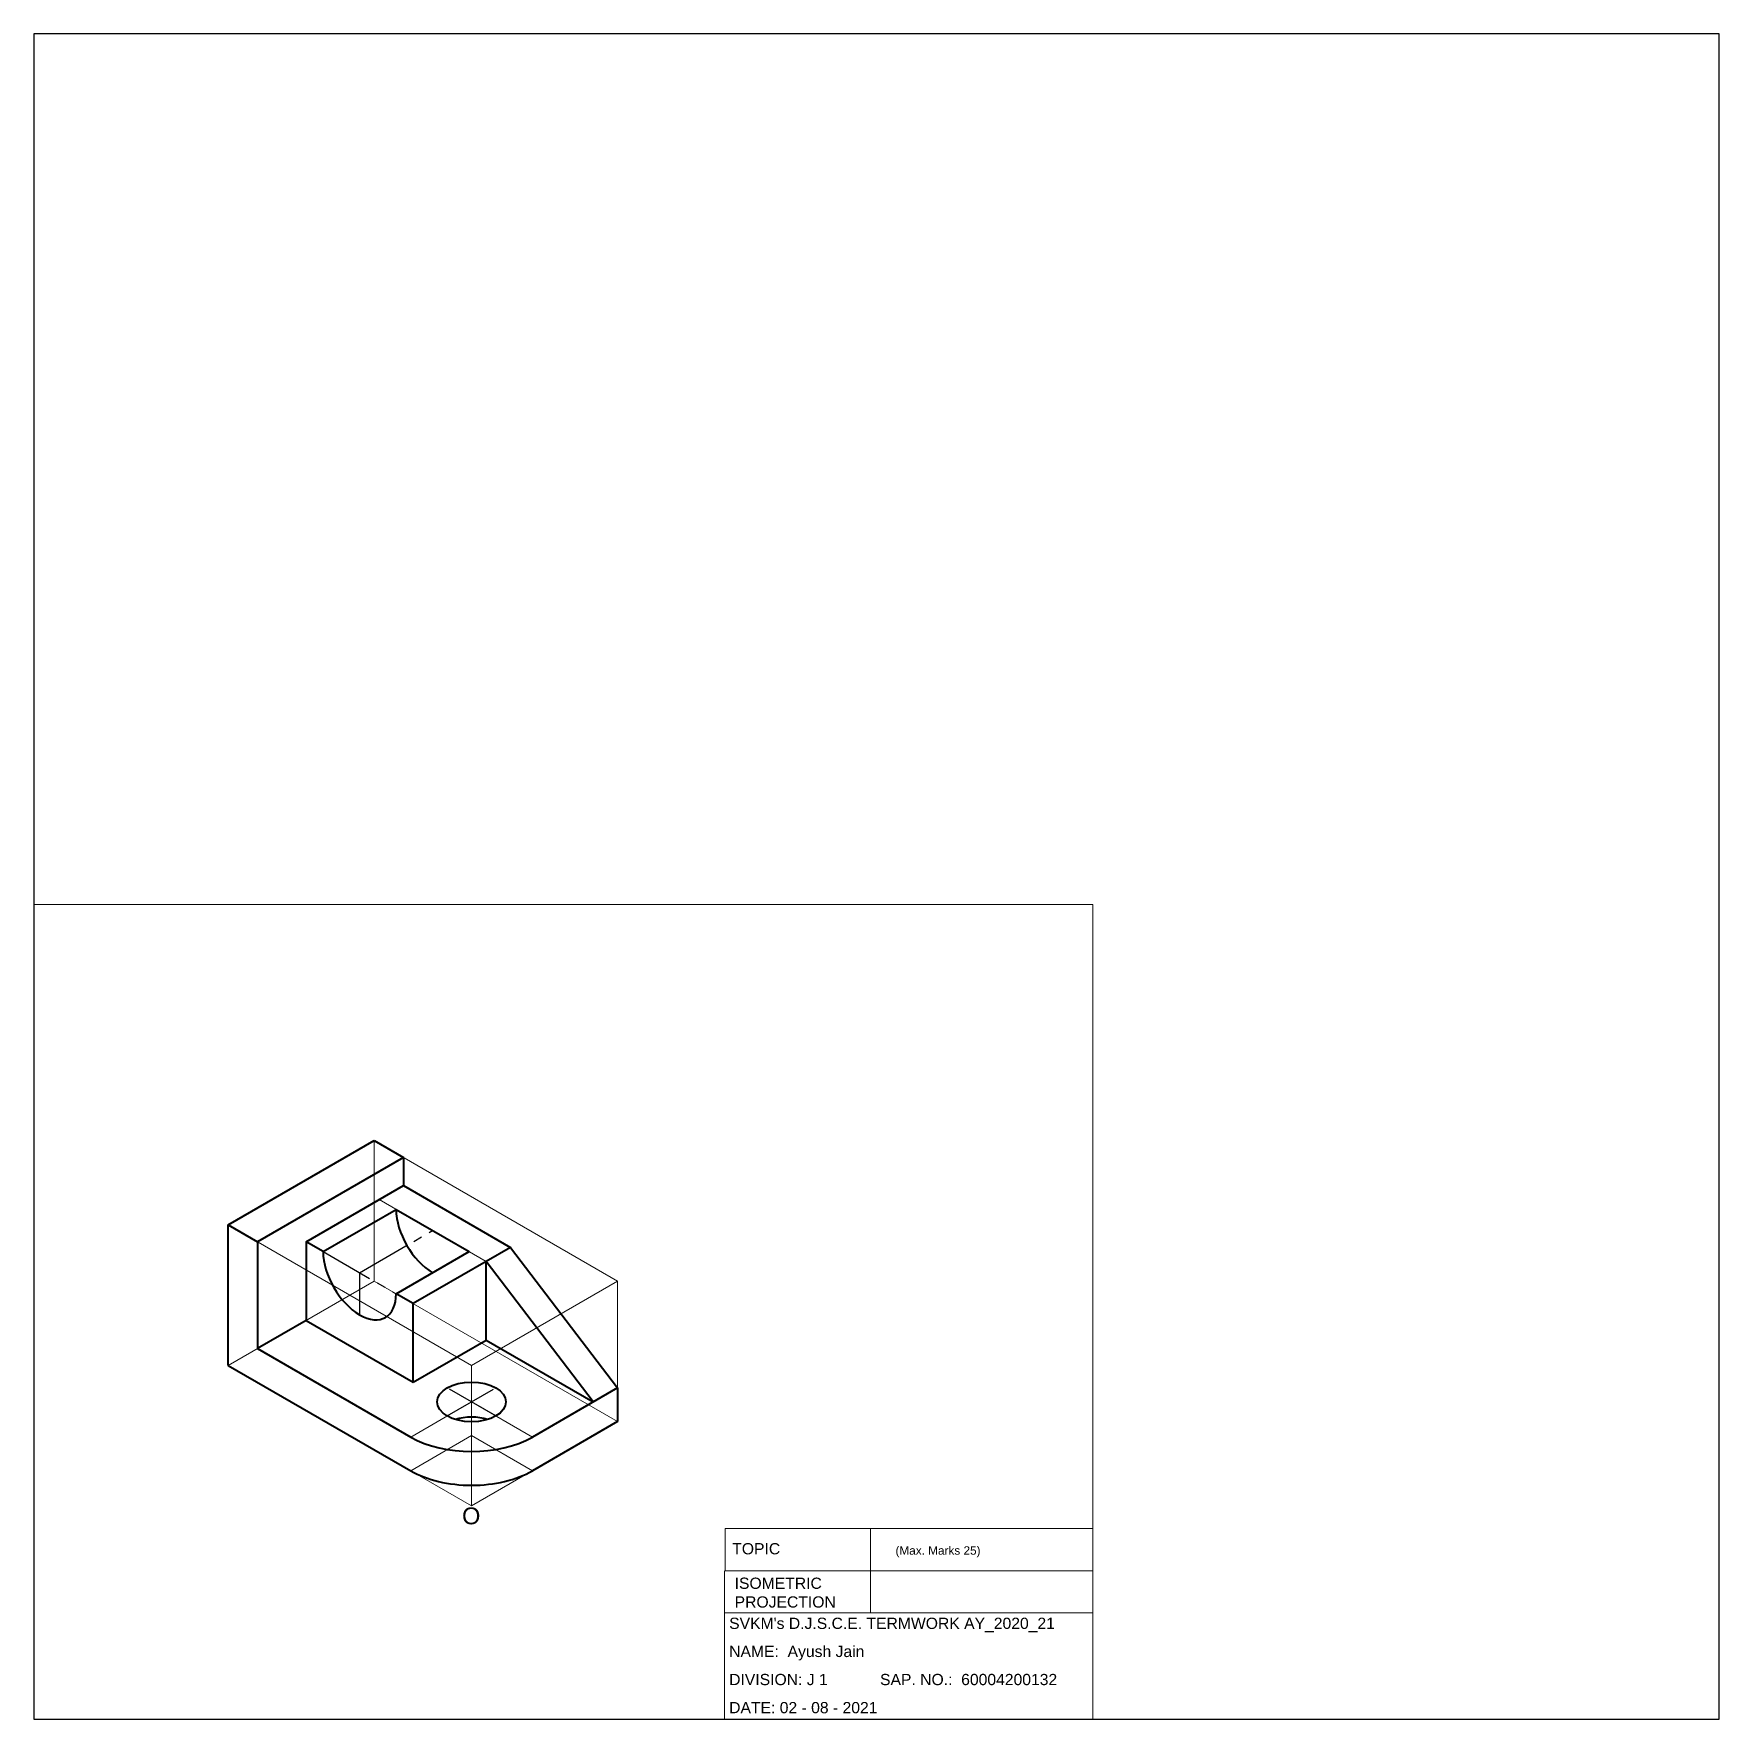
# Model space of a CAD drawing. Header units: millimetres. Extents: x 0 to 600, y 0 to 600.
import ezdxf

# ---------------------------------------------------------------- set-up
doc = ezdxf.new("R2010")
doc.units = ezdxf.units.MM
doc.linetypes.add('CENTER2', pattern=[28.575, 19.05, -3.175, 3.175, -3.175])
for name, color, linetype, lineweight in [('Centtre', 1, 'CENTER2', 30), ('Object', 2, 'Continuous', 40), ('Projection', 4, 'Continuous', 5), ('TEMPLATE', 6, 'Continuous', 20)]:
    doc.layers.add(name, color=color, linetype=linetype, lineweight=lineweight)
doc.styles.get("Standard").update_dxf_attribs({"font": 'arial.ttf'})

msp = doc.modelspace()

# ---------------------------------------------------------------- linework, layer by layer
msp.add_lwpolyline([(0, 0), (600, 0), (600, 600), (0, 600)], close=True)
at = {"layer": 'Centtre'}
for p, q in [((116.01, 158.98), (141.99, 173.98)), ((103.02, 166.48), (129, 151.48)), ((116.01, 158.98), (116.01, 143.98)), ((164.51, 107.98), (147.19, 117.98)), ((147.19, 107.98), (164.51, 117.98))]:
    msp.add_line(p, q, dxfattribs=at)
at = {"layer": 'Object'}
for p, q in [((69.25, 175.98), (121.21, 205.98)), ((121.21, 205.98), (131.6, 199.98)), ((131.6, 199.98), (79.64, 169.98)), ((131.6, 199.98), (131.6, 189.98)), ((96.96, 169.98), (131.6, 189.98)), ((131.6, 189.98), (169.71, 167.98)), ((103.02, 166.48), (129, 181.48)), ((129, 181.48), (154.99, 166.48)), ((69.25, 125.98), (69.25, 175.98)), ((69.25, 175.98), (79.64, 169.98)), ((79.64, 169.98), (79.64, 131.98)), ((103.02, 166.48), (96.96, 169.98)), ((96.96, 169.98), (96.96, 141.98)), ((129, 151.48), (154.99, 166.48)), ((169.71, 167.98), (135.07, 147.98)), ((161.05, 134.98), (161.05, 162.98)), ((199.15, 112.98), (161.05, 162.98)), ((169.71, 167.98), (207.81, 117.98)), ((135.07, 147.98), (129, 151.48)), ((135.07, 119.98), (135.07, 147.98)), ((96.96, 141.98), (79.64, 131.98)), ((96.96, 141.98), (135.07, 119.98)), ((135.07, 119.98), (161.05, 134.98)), ((161.05, 134.98), (199.15, 112.98)), ((79.64, 131.98), (134.2, 100.48)), ((69.25, 125.98), (134.2, 88.48)), ((207.81, 117.98), (177.5, 100.48)), ((207.81, 117.98), (207.81, 105.98)), ((207.81, 105.98), (177.5, 88.48))]:
    msp.add_line(p, q, dxfattribs=at)
for centre, major_axis, start_param, end_param in [((141.99, 173.98), (9.19, -15.91), 3.926991, 5.497787), ((116.01, 158.98), (9.19, -15.91), 3.926991, 7.068583), ((155.85, 100.98), (-30.62, 0), 11.280318, 11.285973), ((155.85, 100.98), (-30.62, 0), 10.705175, 10.710831), ((155.85, 100.48), (-12.25, 0), 4.225694, 5.199084), ((155.85, 112.98), (-30.62, 0), 0.785398, 2.356194), ((155.85, 100.98), (-30.62, 0), 7.068583, 8.63938)]:
    msp.add_ellipse(centre, major_axis=major_axis, ratio=0.57735, start_param=start_param, end_param=end_param, dxfattribs=at)
msp.add_ellipse((155.85, 112.98), major_axis=(-12.25, 0), ratio=0.57735, dxfattribs=at)
at = {"layer": 'Projection'}
for p, q in [((121.21, 205.98), (69.25, 175.98)), ((207.81, 155.98), (121.21, 205.98)), ((121.21, 155.98), (121.21, 205.98)), ((103.02, 166.48), (129, 181.48)), ((122.94, 184.98), (161.05, 162.98)), ((69.25, 125.98), (69.25, 175.98)), ((69.25, 175.98), (155.85, 125.98)), ((129, 151.48), (154.99, 166.48)), ((69.25, 125.98), (121.21, 155.98)), ((121.21, 155.98), (207.81, 105.98)), ((207.81, 155.98), (155.85, 125.98)), ((207.81, 105.98), (207.81, 155.98)), ((155.85, 75.98), (69.25, 125.98)), ((155.85, 125.98), (155.85, 75.98)), ((134.2, 100.48), (155.85, 112.98)), ((177.5, 100.48), (155.85, 112.98)), ((155.85, 87.98), (155.85, 112.98)), ((155.85, 75.98), (207.81, 105.98)), ((134.2, 88.48), (155.85, 100.98)), ((155.85, 100.98), (177.5, 88.48))]:
    msp.add_line(p, q, dxfattribs=at)
at = {"layer": 'TEMPLATE'}
for p, q in [((246.08, 67.93), (377, 67.93)), ((246.08, 52.89), (246.08, 67.93)), ((297.84, 67.93), (297.84, 52.89)), ((245.89, 37.86), (245.89, 52.89)), ((246.08, 52.89), (377, 52.89)), ((297.84, 52.89), (297.84, 37.86)), ((245.89, 0), (245.89, 37.86)), ((245.89, 37.86), (377, 37.86)), ((304.41, 37.86), (377, 37.86)), ((239.47, 0), (376.4, 0))]:
    msp.add_line(p, q, dxfattribs=at)
msp.add_lwpolyline([(0, 0), (377, 0), (377, 290), (0, 290)], close=True, dxfattribs=at)

# ---------------------------------------------------------------- texts
at = {"layer": 'Object', "insert": (152.47, 75.41), "char_height": 6, "attachment_point": 1}
msp.add_mtext_dynamic_manual_height_columns('O', width=14.4215, gutter_width=12.5, heights=[0], dxfattribs=at)
at = {"layer": 'TEMPLATE', "attachment_point": 1}
for s, width, heights, insert, char_height in [('TOPIC', 48.0663, [0], (248.65, 62.71), 4), ('(Max. Marks 25)', 31.3188, [0], (306.76, 61.58), 3), ('ISOMETRIC\\PPROJECTION', 34.218, [0], (249.5, 50.43), 4), ("\\pxsm1.5;SVKM's D.J.S.C.E. TERMWORK AY_2020_21 \\PNAME:  Ayush Jain\\PDIVISION: J 1            SAP. NO.:  60004200132\\P\\ps*;DATE: 02 - 08 - 2021", 130.5513, [40.13], (247.55, 36.16), 4)]:
    msp.add_mtext_dynamic_manual_height_columns(s, width=width, gutter_width=20, heights=heights, dxfattribs=dict(at, insert=insert, char_height=char_height))

doc.saveas('drawing.dxf')
